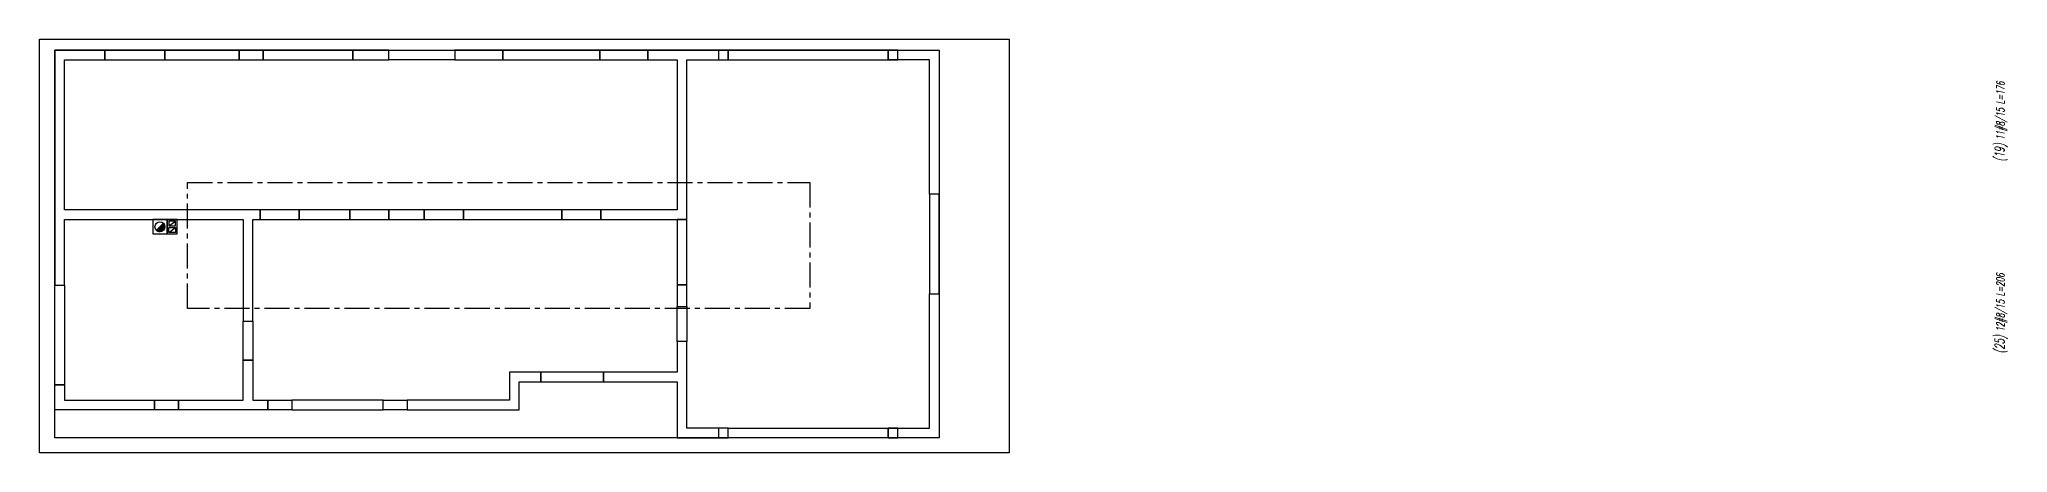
# Model space of a CAD drawing. Header units: millimetres. Extents: x -24587 to 37983, y -70862 to 338.
# Drawn here: x 25746 to 30665, y -66599 to -65564 of the extents above; entities that cross this region are included whole.
import ezdxf

# ---------------------------------------------------------------- set-up
doc = ezdxf.new("R2010")
doc.units = ezdxf.units.MM
doc.header["$LTSCALE"] = 50
doc.linetypes.add('CENTER', pattern=[2, 1.25, -0.25, 0.25, -0.25])
for name, color, linetype in [('A-URZADZENIA', 93, 'Continuous'), ('K-DREWNO_OSIE', 8, 'CENTER'), ('K-NADPROŻA', 61, 'Continuous'), ('K-PODKŁAD', 255, 'Continuous'), ('K-SCIANY', 2, 'Continuous'), ('K-STROPY', 161, 'Continuous'), ('K-SŁUPY', 131, 'Continuous'), ('ZBROJA_ZLICZAC', 125, 'Continuous')]:
    doc.layers.add(name, color=color, linetype=linetype)
doc.styles.add('STYL_ZBROJA', font='romanszb.shx', dxfattribs={"width": 0.65, "oblique": 12})
picture_1 = doc.add_image_def('image3.png', size_in_pixel=(1197, 511))

# ---------------------------------------------------------------- blocks, each defined once
blk = doc.blocks.new('A$C0BFB608B')
h = blk.add_hatch()
h.set_pattern_fill('ANSI31', color=256, scale=8)
h.set_pattern_definition([(315, (77083.3279, 191572.2395), (0.707106781, 0.707106781), [])])
h.paths.add_polyline_path([(8.8, 8.8, 0.198912), (0, 12.4, 0.668179), (-8.8, -8.8)])
blk.add_lwpolyline([(18, 18), (-18, 18), (-18, -18), (18, -18)], close=True)
blk.add_lwpolyline([(8.8, 8.8), (-8.8, -8.8)])
blk.add_circle((0, 0), 12.4)
blk = doc.blocks.new('A$C650043E8')
for points in [[(12.5, -18), (12.5, 18), (-12.5, 18), (-12.5, -18)], [(-8.5, 14), (8.5, 14), (8.5, 2), (-8.5, 2)], [(-8.5, -14), (8.5, -14), (8.5, -2), (-8.5, -2)]]:
    blk.add_lwpolyline(points, close=True)

msp = doc.modelspace()

# ---------------------------------------------------------------- linework, layer by layer
at = {"layer": 'A-URZADZENIA'}
for p, q in [((26069.306, -66031.46), (26086.306, -66019.46)), ((26069.306, -66047.46), (26086.306, -66035.46))]:
    msp.add_line(p, q, dxfattribs=at)
at = {"layer": 'K-DREWNO_OSIE'}
msp.add_lwpolyline([(26115.973, -65922.794), (27671.306, -65922.794), (27671.306, -66238.127), (26115.973, -66238.127)], close=True, dxfattribs=at)
at = {"layer": 'K-NADPROŻA'}
for points in [[(25909.351, -65615.46), (26059.351, -65615.46), (26059.351, -65591.46), (25909.351, -65591.46)], [(26245.64, -65615.46), (26305.64, -65615.46), (26305.64, -65591.46), (26245.64, -65591.46)], [(26529.713, -65615.46), (26619.713, -65615.46), (26619.713, -65591.46), (26529.713, -65591.46)], [(26784.032, -65615.46), (26904.032, -65615.46), (26904.032, -65591.46), (26784.032, -65591.46)], [(27146.205, -65615.46), (27266.205, -65615.46), (27266.205, -65591.46), (27146.205, -65591.46)], [(27467.14, -65615.46), (27867.14, -65615.46), (27867.14, -65591.46), (27467.14, -65591.46)], [(27994.64, -65951.46), (27970.64, -65951.46), (27970.64, -66201.46), (27994.64, -66201.46)], [(26297.59, -66015.46), (26395.64, -66015.46), (26395.64, -65991.46), (26297.59, -65991.46)], [(26521.663, -66015.46), (26619.713, -66015.46), (26619.713, -65991.46), (26521.663, -65991.46)], [(26707.713, -66015.46), (26805.762, -66015.46), (26805.762, -65991.46), (26707.713, -65991.46)], [(27051.466, -66015.46), (27149.516, -66015.46), (27149.516, -65991.46), (27051.466, -65991.46)], [(27339.64, -66178.46), (27363.64, -66178.46), (27363.64, -66015.46), (27339.64, -66015.46)], [(25784.64, -66179.334), (25808.64, -66179.334), (25808.64, -66429.334), (25784.64, -66429.334)], [(27339.64, -66233.21), (27363.64, -66233.21), (27363.64, -66320.21), (27339.64, -66320.21)], [(26255.64, -66269.41), (26279.64, -66269.41), (26279.64, -66367.46), (26255.64, -66367.46)], [(27156.14, -66397.46), (26999.14, -66397.46), (26999.14, -66421.46), (27156.14, -66421.46)], [(26093.83, -66491.46), (26033.83, -66491.46), (26033.83, -66467.46), (26093.83, -66467.46)], [(26376.57, -66491.46), (26316.57, -66491.46), (26316.57, -66467.46), (26376.57, -66467.46)], [(26665.508, -66491.46), (26605.508, -66491.46), (26605.508, -66467.46), (26665.508, -66467.46)], [(27867.14, -66561.46), (27467.14, -66561.46), (27467.14, -66537.46), (27867.14, -66537.46)]]:
    msp.add_lwpolyline(points, close=True, dxfattribs=at)
at = {"layer": 'K-SCIANY'}
for points in [[(25909.351, -65591.46), (25784.64, -65591.46), (25784.64, -66179.334), (25808.64, -66179.334), (25808.64, -66015.46), (26255.64, -66015.46), (26255.64, -66269.41), (26279.64, -66269.41), (26279.64, -66015.46), (26297.59, -66015.46), (26297.59, -65991.46), (25808.64, -65991.46), (25808.64, -65615.46), (25909.351, -65615.46)], [(26059.351, -65615.46), (26245.64, -65615.46), (26245.64, -65591.46), (26059.351, -65591.46)], [(26305.64, -65615.46), (26529.713, -65615.46), (26529.713, -65591.46), (26305.64, -65591.46)], [(26784.032, -65615.46), (26619.713, -65615.46), (26619.713, -65591.46), (26784.032, -65591.46)], [(26904.032, -65615.46), (27146.205, -65615.46), (27146.205, -65591.46), (26904.032, -65591.46)], [(27867.14, -65591.46), (27994.64, -65591.46), (27994.64, -65951.46), (27970.64, -65951.46), (27970.64, -65615.46), (27867.14, -65615.46)], [(26521.663, -65991.46), (26395.64, -65991.46), (26395.64, -66015.46), (26521.663, -66015.46)], [(26619.713, -66015.46), (26707.713, -66015.46), (26707.713, -65991.46), (26619.713, -65991.46)], [(26805.762, -66015.46), (27051.466, -66015.46), (27051.466, -65991.46), (26805.762, -65991.46)], [(27970.64, -66201.46), (27994.64, -66201.46), (27994.64, -66561.46), (27867.14, -66561.46), (27867.14, -66537.46), (27970.64, -66537.46)], [(27467.062, -66537.46), (27363.64, -66537.46), (27363.64, -66320.21), (27339.64, -66320.21), (27339.64, -66397.46), (27156.14, -66397.46), (27156.14, -66421.46), (27339.64, -66421.46), (27339.64, -66561.46), (27467.14, -66561.46)], [(26255.64, -66367.46), (26279.64, -66367.46), (26279.64, -66467.46), (26316.57, -66467.46), (26316.57, -66491.46), (26093.83, -66491.46), (26093.83, -66467.46), (26255.64, -66467.46)], [(26999.14, -66397.46), (26921.14, -66397.46), (26921.14, -66467.46), (26665.508, -66467.46), (26665.508, -66491.46), (26945.14, -66491.46), (26945.14, -66421.46), (26999.14, -66421.46)], [(26033.83, -66491.46), (25784.64, -66491.46), (25784.64, -66429.334), (25808.64, -66429.334), (25808.64, -66467.46), (26033.83, -66467.46)], [(26376.57, -66491.46), (26605.508, -66491.46), (26605.508, -66467.46), (26376.57, -66467.46)]]:
    msp.add_lwpolyline(points, close=True, dxfattribs=at)
msp.add_lwpolyline([(27149.516, -65991.46), (27149.516, -66015.46), (27363.64, -66015.46), (27363.64, -65615.46), (27467.14, -65615.46), (27467.14, -65591.46), (27266.205, -65591.46), (27266.205, -65615.46), (27339.64, -65615.46), (27339.64, -65991.46), (27149.516, -65991.46)], dxfattribs=at)
at = {"layer": 'K-STROPY'}
msp.add_lwpolyline([(25784.64, -65591.46), (27994.64, -65591.46), (27994.64, -66561.46), (25784.64, -66561.46)], close=True, dxfattribs=at)
at = {"layer": 'K-SŁUPY'}
for points in [[(27443.14, -65615.46), (27467.14, -65615.46), (27467.14, -65591.46), (27443.14, -65591.46)], [(27867.14, -65615.46), (27891.14, -65615.46), (27891.14, -65591.46), (27867.14, -65591.46)], [(27339.64, -66233.21), (27363.64, -66233.21), (27363.64, -66178.46), (27339.64, -66178.46)], [(27443.14, -66561.46), (27467.14, -66561.46), (27467.14, -66537.46), (27443.14, -66537.46)], [(27867.14, -66561.46), (27891.14, -66561.46), (27891.14, -66537.46), (27867.14, -66537.46)]]:
    msp.add_lwpolyline(points, close=True, dxfattribs=at)

# ---------------------------------------------------------------- block references
at = {"layer": 'A-URZADZENIA'}
for name, p, rotation in [('A$C0BFB608B', (26047.306, -66033.46), 180.0000000000001), ('A$C650043E8', (26077.806, -66033.46), 180)]:
    msp.add_blockref(name, p, dxfattribs=dict(at, rotation=rotation))

# ---------------------------------------------------------------- texts
at = {"layer": 'ZBROJA_ZLICZAC', "char_height": 20, "attachment_point": 7, "rotation": 90, "style": 'STYL_ZBROJA'}
for s, insert in [('\\H24;\\C71;\\H20;\\C256;\\H24;\\C71;(19)\\H20;\\C256; 11#8/15 L=176', (30664.605, -65870.542)), ('\\H24;\\C71;\\H20;\\C256;\\H24;\\C71;(25)\\H20;\\C256; 12#8/15 L=206', (30664.605, -66350.542))]:
    msp.add_mtext(s, dxfattribs=dict(at, insert=insert))

# ---------------------------------------------------------------- pictures from other files: only their frames are drawn
at = {"layer": 'K-PODKŁAD'}
image = msp.add_image(picture_1, insert=(25746.033, -66598.794), size_in_units=(2423.111, 1034.428), rotation=0, dxfattribs=dict(at, fade=76))
image.dxf.flags = 7

doc.saveas('drawing.dxf')
